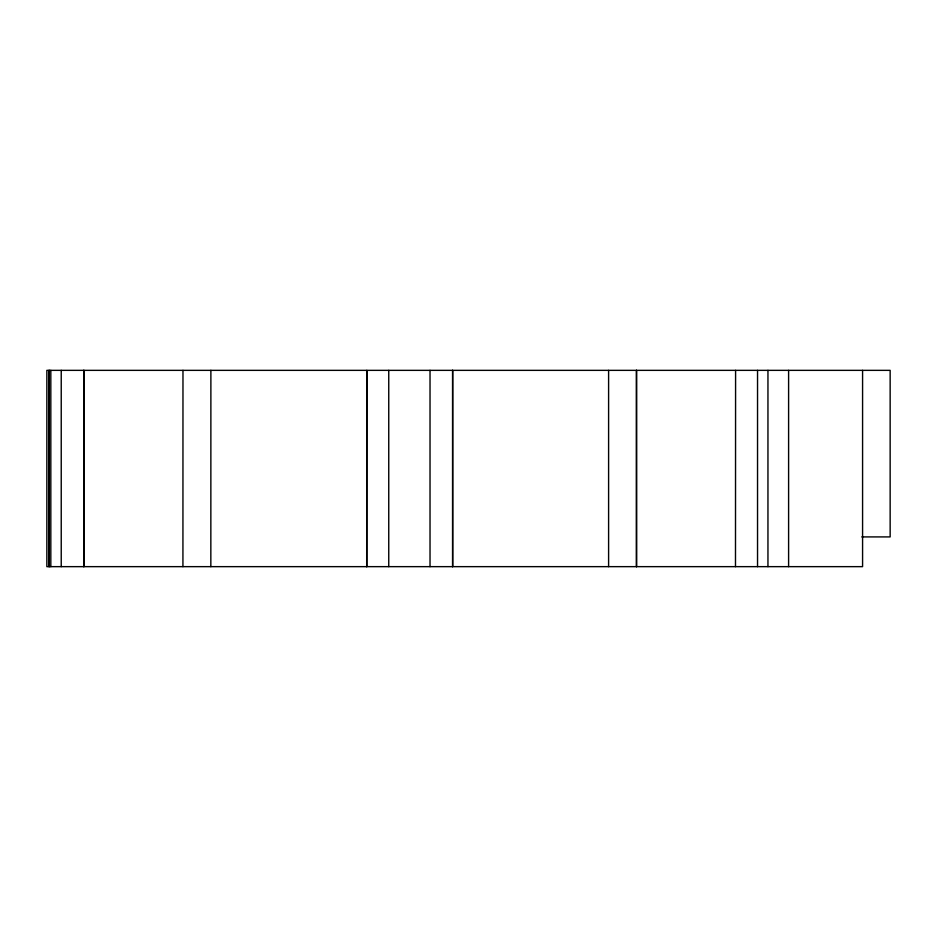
<?xml version="1.0" encoding="UTF-8"?>
<svg xmlns="http://www.w3.org/2000/svg" width="937" height="937" viewBox="0 0 937 937"><rect width="100%" height="100%" fill="white"/><g stroke="black" fill="none" stroke-linecap="round" stroke-linejoin="round"><path stroke-width="1.41" d="M861.817 536.913L890.15 536.913L890.15 370.349L46.85 370.349L46.85 566.651L862.579 566.651L862.579 370.349M788.603 370.349L788.603 566.651M767.953 370.349L767.953 566.651M757.541 370.349L757.541 566.651M735.592 370.349L735.486 566.651M636.516 370.349L636.516 566.651M636.481 370.349L636.481 566.651M608.605 370.349L608.605 566.651M452.688 370.349L452.688 566.651M452.571 370.349L452.571 566.651M430.024 370.349L430.024 566.651M388.75 370.349L388.75 566.651M210.884 370.349L210.837 566.651M182.973 370.349L182.926 566.651M83.897 370.349L83.897 566.651M83.78 370.349L83.78 566.651M61.233 370.349L61.233 566.651M50.821 370.349L50.821 566.651M49.263 370.349L49.263 566.651M49.052 370.349L49.052 566.651M366.8 566.651L366.8 370.349L366.695 566.651"/></g></svg>
